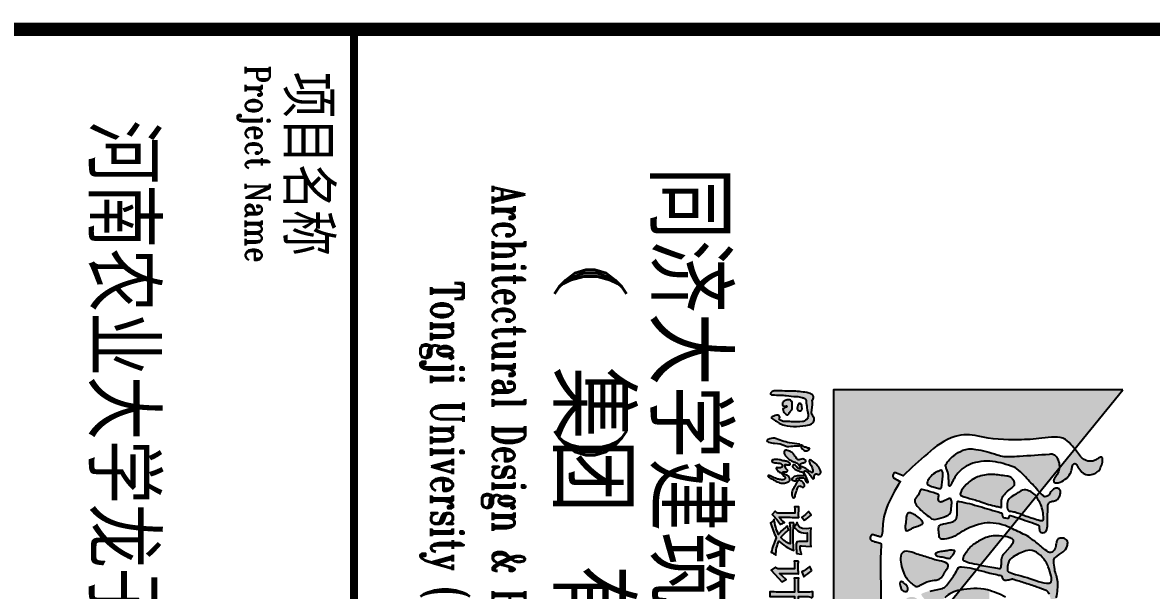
# Model space of a CAD drawing. Extents: x -345393 to -54719, y 203828 to 476815.
# Drawn here: x -120205 to -116014, y 216238 to 218347 of the extents above; entities that cross this region are included whole.
import ezdxf
from ezdxf.enums import TextEntityAlignment as Align

# ---------------------------------------------------------------- set-up
doc = ezdxf.new("R2010")
doc.units = 0
doc.header["$LTSCALE"] = 1000
doc.header["$MEASUREMENT"] = 0
doc.layers.get('0').update_dxf_attribs({"color": 252, "linetype": 'CONTINUOUS'})
doc.layers.add('图框', color=252, linetype='CONTINUOUS')
doc.styles.add('TKZ1_tjhts.shx', font='tjromant.shx', dxfattribs={"bigfont": 'tjhts.shx'})
doc.styles.add('TKZ2_tjkts.shx', font='tjromant.shx', dxfattribs={"bigfont": 'tjkts.shx'})

# ---------------------------------------------------------------- blocks, each defined once
blk = doc.blocks.new('TJAD_TK_LOGO')
at = {"layer": '图框'}
for points in [[(0.3088, 0.2387, -0.055111), (0.2978, 0.218, -0.399817), (0.2889, 0.2131, -0.15154), (0.2813, 0.2164, -0.301448), (0.2805, 0.2256, 0.010306), (0.2893, 0.248, -0.01851), (0.2158, 0.3296, -0.103184), (0.1567, 0.4231, -0.120959), (0.1559, 0.5005, 0.063512), (0.1683, 0.6375, 0.024265), (0.1633, 0.7157, -0.039016), (0.1589, 0.7586, -0.148803), (0.1672, 0.7952, -0.063522), (0.1899, 0.8185, -0.021561), (0.1991, 0.8269), (0, 0.9887), (0, 0.0136), (1.2, 0.0136), (0.9015, 0.2562, -0.02734), (0.8698, 0.2318, -0.056811), (0.8015, 0.1955, -0.043653), (0.7428, 0.1781, 0.070224), (0.7398, 0.1676, -0.155586), (0.7336, 0.1464, -0.268078), (0.7145, 0.1445, 0.046034), (0.7138, 0.1514, -0.10837), (0.7157, 0.158, 0.067272), (0.7193, 0.1723, 0.007869), (0.606, 0.1714, -0.018474), (0.519, 0.1742, 0.089356), (0.5135, 0.1595, -0.084297), (0.509, 0.1441, -0.378712), (0.4979, 0.1366, -0.129516), (0.4872, 0.1418, 0.010082), (0.4893, 0.1483, -0.06366), (0.4927, 0.1585, -0.047427), (0.496, 0.17, 0.412458), (0.4928, 0.175, 0.04646), (0.4591, 0.1791, -0.083304), (0.3984, 0.1918, -0.056916)], [(0.2775, 0.8514, 0.150805), (0.2864, 0.8696, 0.118181), (0.2844, 0.888, 0.061251), (0.2779, 0.9015, 0.110829), (0.2658, 0.9118, 0.065976), (0.2483, 0.9188, 0.129921), (0.2287, 0.9197, 0.40681), (0.2264, 0.9157, 0.07663), (0.2303, 0.907, -0.019502), (0.2369, 0.8958, -0.085799), (0.2406, 0.8843, -0.150999), (0.2351, 0.8585, -0.086307), (0.2248, 0.8465, -0.019332), (0.2062, 0.8326, 0.015742), (0.1991, 0.8269), (0.2636, 0.7745, -0.014783), (0.2672, 0.7742, -0.092021), (0.2852, 0.7675, -0.021612), (0.2992, 0.7583, 0.020501), (0.3016, 0.7569, -0.138406), (0.302, 0.7565, -0.004327), (0.3042, 0.7558, 0.041521), (0.3068, 0.7553, 0.017006), (0.3094, 0.7562, 0.175362), (0.3127, 0.7602, 0.115175), (0.3133, 0.7703, 0.133458), (0.3016, 0.7947, 0.090138), (0.282, 0.8113, 0.068529), (0.2674, 0.8165, -0.013934), (0.2566, 0.8189, -0.201719), (0.2496, 0.8239, -0.378426), (0.2504, 0.8307, -0.084166), (0.2598, 0.8373, 0.070184)], [(0.2636, 0.7745, 0.064867), (0.2476, 0.7736, 0.116531), (0.2256, 0.7646, 0.208218), (0.2161, 0.7503, 0.02194), (0.2164, 0.7413, -0.003556), (0.2234, 0.6402, -0.008585), (0.2249, 0.6059, -0.036626), (0.2244, 0.5869, -0.030322), (0.2188, 0.5654, 0.008639), (0.2079, 0.5277, 0.029199), (0.2005, 0.4927, 0.047639), (0.1991, 0.4689, 0.083135), (0.2032, 0.4501, 0.077424), (0.2218, 0.4185, 0.095524), (0.2514, 0.392, 0.133345), (0.2555, 0.391, 0.037671), (0.266, 0.3945, -0.074764), (0.2892, 0.4005, -0.017227), (0.3115, 0.4018, 0.103318), (0.3238, 0.4034, 0.529251), (0.3243, 0.406, 0.058891), (0.3103, 0.4144, -0.106556), (0.2722, 0.4408, -0.157893), (0.2439, 0.4997, -0.090292), (0.2406, 0.5406, -0.061166), (0.2567, 0.6121, -0.11155), (0.2702, 0.6374, -0.016825), (0.2934, 0.6606, -0.002917), (0.3335, 0.6973, 0.013927), (0.3452, 0.7082)], [(0.4736, 0.7314, 0.018572), (0.4732, 0.7314), (0.4732, 0.7318, 0.06936), (0.4703, 0.733, 0.047212), (0.46, 0.7347, 0.024282), (0.4431, 0.7352, -0.000753), (0.4115, 0.7353, -0.013374), (0.3921, 0.7358, -0.164458), (0.3817, 0.7396, -0.15617), (0.3755, 0.7508, 0.064833), (0.3714, 0.765, 0.17195), (0.3603, 0.7744, 0.077232), (0.3482, 0.7786, 0.099365), (0.3407, 0.7784, 0.128164), (0.3354, 0.7756, 0.199677), (0.3314, 0.766, 0.156287), (0.3348, 0.7545, 0.086381), (0.3434, 0.7463, 0.029794), (0.3514, 0.742, -0.218512), (0.3587, 0.7337, -0.050196), (0.3602, 0.726, -0.223734), (0.3564, 0.7197, -0.013892), (0.3452, 0.7082), (0.3589, 0.6971, -0.00619), (0.3868, 0.7123, -0.093205), (0.4339, 0.7212, -0.103421), (0.4394, 0.72, -0.384925), (0.4409, 0.717, -0.045853), (0.4384, 0.7029, -0.014561), (0.4233, 0.6576, 0.006316), (0.4195, 0.6478), (0.4323, 0.6374, -0.003465), (0.4348, 0.6445, -0.002724), (0.4557, 0.7043, -0.338072), (0.4611, 0.707, 0.005218), (0.4734, 0.7074, 0.309415), (0.4756, 0.7082, 0.132077), (0.4786, 0.7099, 0.147744), (0.4814, 0.7154, 0.135646), (0.4808, 0.7231, 0.18433)]]:
    blk.add_hatch(color=256, dxfattribs=at).paths.add_polyline_path(points)
h = blk.add_hatch(color=256, dxfattribs=at)
h.paths.add_polyline_path([(0.7123, 0.7547, 0.083086), (0.7078, 0.7611, 0.127732), (0.7011, 0.7644, 0.060999), (0.6727, 0.7685, 0.050289), (0.6488, 0.769, 0.061315), (0.6263, 0.7647, -0.058239), (0.6053, 0.759, -0.023274), (0.5769, 0.7559, -0.318074), (0.5654, 0.7615, -0.012807), (0.5459, 0.787, 0.176594), (0.5273, 0.8007, 0.141446), (0.5118, 0.8023, 0.254042), (0.5015, 0.7926, 0.094349), (0.5002, 0.7774, 0.272202), (0.5073, 0.7669, 0.06938), (0.523, 0.7632, -0.099001), (0.5405, 0.7575, -0.173209), (0.5486, 0.7467, -0.244282), (0.547, 0.7377, -0.042049), (0.5309, 0.7159, 0.019533), (0.5043, 0.6835, 0.074328), (0.4889, 0.6592, -0.003717), (0.4656, 0.6104), (0.4938, 0.5874, -0.03259), (0.4985, 0.6073, -0.114709), (0.5043, 0.6174), (0.5072, 0.6195), (0.5091, 0.6202), (0.5118, 0.6201), (0.5142, 0.6193), (0.5231, 0.6138), (0.5294, 0.6085), (0.5482, 0.5915), (0.5545, 0.5865), (0.5549, 0.5865, 0.137325), (0.5628, 0.5817, 0.052206), (0.5812, 0.5795, -0.039081), (0.5963, 0.5784, -0.061234), (0.5998, 0.5775, -0.389955), (0.6022, 0.5741, -0.015439), (0.6014, 0.5665, -0.009793), (0.5919, 0.5135, -0.001555), (0.5909, 0.5086), (0.6061, 0.4962, -0.005675), (0.6129, 0.5218, 0.021764), (0.6244, 0.5699, -0.037231), (0.6265, 0.5785, -0.166808), (0.6296, 0.5808, 0.014415), (0.6366, 0.5837, 0.232872), (0.6415, 0.5909, 0.087887), (0.641, 0.6009, 0.002273), (0.6378, 0.6149, -0.178357), (0.6381, 0.6188, -0.001216), (0.6509, 0.6596, -0.011476), (0.6643, 0.6991, -0.017032), (0.6756, 0.7288, -0.192629), (0.6888, 0.7399, -0.05264), (0.7021, 0.7447, 0.121865), (0.7115, 0.7475, 0.384919)])
h.paths.add_polyline_path([(0.5967, 0.7372, -0.021509), (0.6281, 0.7468, -0.053885), (0.6378, 0.7487, -0.363115), (0.652, 0.7407, -0.093078), (0.646, 0.7046, 0.023125), (0.6222, 0.6265, -0.067346), (0.6135, 0.6034, -0.278742), (0.6057, 0.5995, -0.067064), (0.5855, 0.6021, -0.223721), (0.5632, 0.6194, -0.070697), (0.543, 0.6609, -0.171192), (0.5437, 0.69, -0.090372), (0.5638, 0.7166, -0.097027)], flags=16)
h = blk.add_hatch(color=256, dxfattribs=at)
h.paths.add_polyline_path([(0.4195, 0.6478), (0.3589, 0.6971, 0.122439), (0.3441, 0.6794, 0.077208), (0.3376, 0.6622, 0.221374), (0.3431, 0.6401, -0.044103), (0.3534, 0.6251, 0.092474), (0.3673, 0.6059, 0.149827), (0.383, 0.5987, 0.078107), (0.4006, 0.5996, 0.300992), (0.4085, 0.6066, 0.003448), (0.4116, 0.6244, -0.014936)])
h.paths.add_polyline_path([(0.4481, 0.5312, -0.118411), (0.4656, 0.6104), (0.4323, 0.6374, 0.013731), (0.4236, 0.6091, 0.354128), (0.4255, 0.6066, 0.149403), (0.4255, 0.6062, -0.033756), (0.429, 0.6051, -0.301225), (0.4322, 0.6016, -0.067966), (0.4306, 0.5853, -0.155357), (0.4255, 0.5826, -0.0383), (0.4175, 0.5813, 0.394404), (0.4141, 0.5771, -0.002997), (0.3933, 0.5061, 0.027314), (0.3759, 0.4366, 0.262389), (0.3769, 0.4312, 0.054171), (0.4093, 0.4301, -0.120269), (0.4322, 0.4278, -0.238212), (0.445, 0.4145, -0.030328), (0.4518, 0.3843, 0.177342), (0.4589, 0.3692, 0.189169), (0.4732, 0.3674, 0.024901), (0.4941, 0.3699, 0.43233), (0.5035, 0.3812, 0.054023), (0.4992, 0.4064, 0.072563), (0.4928, 0.4227, -0.024272), (0.4732, 0.4551, -0.09052)])
h.paths.add_polyline_path([(0.5909, 0.5086), (0.4938, 0.5874, 0.02545), (0.492, 0.5716, 0.128799), (0.5009, 0.5201, 0.044216), (0.5216, 0.4843, 0.076323), (0.548, 0.4604, 0.034366), (0.5624, 0.4519, 0.076032), (0.5722, 0.4489, 0.341488), (0.575, 0.4509, 0.069217), (0.5844, 0.4795, 0.009229)])
h.paths.add_polyline_path([(0.6061, 0.4962, 0.003269), (0.6024, 0.4814, 0.051211), (0.5967, 0.4451, 0.204101), (0.5987, 0.435, -0.011598), (0.6232, 0.4203, -0.044991), (0.6598, 0.3936, -0.200983), (0.6695, 0.3801, -0.006426), (0.6785, 0.3385, 0.079721), (0.6871, 0.3112, 0.326464), (0.6907, 0.3094, 0.087838), (0.6948, 0.3111, 0.087656), (0.7146, 0.3317, 0.286319), (0.7196, 0.3603, 0.076349), (0.7011, 0.3885, -0.160397), (0.6755, 0.4398), (0.6755, 0.4398)])
h.paths.add_polyline_path([(0.8517, 0.2966), (0.7903, 0.3465, 0.007087), (0.7769, 0.3013, 0.070922), (0.7741, 0.2754, 0.248353), (0.779, 0.265, 0.199635), (0.7954, 0.2684, -0.006886), (0.8134, 0.2746, 0.05678), (0.8467, 0.293, 0.006803)])
h = blk.add_hatch(color=256, dxfattribs=at)
h.paths.add_polyline_path([(0.393, 0.5629, -0.011586), (0.3965, 0.5787, 0.253288), (0.3961, 0.5791, 0.095247), (0.3878, 0.5795, -0.0106), (0.3763, 0.5795, -0.133876), (0.3608, 0.5833, -0.082431), (0.3451, 0.5964, -0.01622), (0.3317, 0.6124, 0.042319), (0.324, 0.621, 0.140851), (0.3172, 0.6238, 0.145933), (0.3085, 0.6218, 0.038492), (0.302, 0.6178), (0.3016, 0.6178, 0.000616), (0.3, 0.6162, 0.032553), (0.2979, 0.6148, 0.095329), (0.2942, 0.6103, 0.096767), (0.2905, 0.5971, -0.001525), (0.2876, 0.5737, 0.034244), (0.285, 0.5522, 0.085899), (0.2916, 0.5041, 0.097395), (0.3137, 0.4669, 0.083463), (0.3395, 0.445, 0.098864), (0.3517, 0.4407, 0.30663), (0.3559, 0.443, 0.075685), (0.3606, 0.4535, 0.009946), (0.371, 0.4905, -0.023424), (0.3776, 0.5099, 0.034776)])
h.paths.add_polyline_path([(0.3331, 0.3723, 0.321528), (0.3303, 0.3767, 0.021484), (0.2909, 0.382, 0.022843), (0.2815, 0.3822, 0.102534), (0.2763, 0.381, 0.130045), (0.2718, 0.3783, 0.267367), (0.2712, 0.3737, -0.005872), (0.2757, 0.3643, 0.058515), (0.2798, 0.3554, 0.081344), (0.2949, 0.3383, 0.099387), (0.3095, 0.3298, 0.035917), (0.3152, 0.3284, 0.245908), (0.3185, 0.3297, 0.105203), (0.327, 0.3486, -0.034055), (0.3316, 0.3653, 0.056891)])
h.paths.add_polyline_path([(0.4315, 0.3396, 0.245812), (0.436, 0.3593, 0.065072), (0.4255, 0.3925, 0.134826), (0.4253, 0.3934, -0.114996), (0.4251, 0.3945, 0.061748), (0.4182, 0.4045, 0.16919), (0.4099, 0.4088, 0.009694), (0.3932, 0.4108, 0.017654), (0.3823, 0.4116, 0.044621), (0.3745, 0.4112, 0.15913), (0.3675, 0.4082, 0.263058), (0.3666, 0.4036, 0.037983), (0.3754, 0.3845, -0.091013), (0.3784, 0.3745, -0.183458), (0.3763, 0.3696, -0.186991), (0.3705, 0.3666, -0.076588), (0.3638, 0.3668, 0.012233), (0.357, 0.368, 0.175338), (0.3532, 0.367, 0.023216), (0.3404, 0.3302, 0.04069), (0.3358, 0.3123, 0.28537), (0.3389, 0.3059, 0.048651), (0.3472, 0.3023, -0.083296), (0.3595, 0.2951, 0.044689), (0.3674, 0.2887, 0.196761), (0.3781, 0.2876, 0.127879), (0.3954, 0.2982, 0.050671)])
h.paths.add_polyline_path([(0.4633, 0.2851, 0.013244), (0.4608, 0.2933, 0.042352), (0.4538, 0.3106, 0.086452), (0.451, 0.3142, 0.181931), (0.4475, 0.3144, 0.105167), (0.437, 0.3071, 0.063777), (0.4225, 0.2892, 0.079039), (0.415, 0.2726, 0.295118), (0.4173, 0.2626, 0.12746), (0.4262, 0.259, 0.051219), (0.4378, 0.2577, -0.006938), (0.4592, 0.2552, 0.101871), (0.4716, 0.2561, 0.282022), (0.4753, 0.2604, 0.127329), (0.4734, 0.2662), (0.4732, 0.2662, -0.004335)])
h.paths.add_polyline_path([(0.6577, 0.3076, -0.058552), (0.6453, 0.3355, -0.043685), (0.6412, 0.3591, 0.088622), (0.6365, 0.3722, 0.151789), (0.6215, 0.3846, -0.046532), (0.6062, 0.3942, 0.04555), (0.5995, 0.3981, 0.043142), (0.5967, 0.3991), (0.5966, 0.3994, 0.251715), (0.5858, 0.3963, 0.137334), (0.5764, 0.371, -0.022108), (0.5712, 0.349, 0.025269), (0.5573, 0.3052, -0.028381), (0.5499, 0.2836, 0.095667), (0.5444, 0.258, 0.266705), (0.5545, 0.2414, 0.133638), (0.5811, 0.2399, 0.117773), (0.6341, 0.259, 0.081266), (0.6603, 0.2854, 0.080524), (0.6632, 0.2917), (0.6632, 0.292), (0.6636, 0.2924), (0.6636, 0.2952), (0.6632, 0.2952, 0.059624)])
h.paths.add_polyline_path([(0.5675, 0.4064, 0.121011), (0.5636, 0.4099, 0.051248), (0.5498, 0.4198, 0.077555), (0.5447, 0.4219, 0.238499), (0.5422, 0.4212, 0.167798), (0.5412, 0.4181, 0.09655), (0.5414, 0.3999, -0.014406), (0.5433, 0.3923, -0.00033), (0.5454, 0.375, 0.1059), (0.5513, 0.3573, 0.313865), (0.5557, 0.3565, 0.231713), (0.5604, 0.3643, 0.026659), (0.5643, 0.3846, -0.007425), (0.5681, 0.3998, 0.16995)])
h.paths.add_polyline_path([(0.6788, 0.2495, 0.082015), (0.6802, 0.2581, 0.360369), (0.6746, 0.2636, 0.094324), (0.6683, 0.2635, 0.109868), (0.6658, 0.2629, -0.017853), (0.6636, 0.2619), (0.6632, 0.2619, 0.095638), (0.6515, 0.2506, 0.069381), (0.6467, 0.2423, 0.391778), (0.6489, 0.2376, 0.16265), (0.6584, 0.2374, 0.029698), (0.6632, 0.2387), (0.6636, 0.2387, 0.027865), (0.6738, 0.2427, 0.232972)])
h.paths.add_polyline_path([(0.7651, 0.3086, -0.00792), (0.7663, 0.3122, -0.04061), (0.7673, 0.3161, 0.057732), (0.7686, 0.323, 0.231089), (0.7664, 0.3309, 0.223752), (0.7548, 0.3302, 0.032861), (0.7336, 0.3152, -0.012035), (0.7156, 0.3033, 0.160241), (0.7001, 0.2874, 0.160304), (0.6998, 0.2673, 0.221951), (0.7087, 0.2557, 0.080228), (0.7255, 0.2484, 0.124433), (0.7414, 0.2473, 0.177577), (0.7482, 0.2548, 0.06059), (0.7578, 0.2826, -0.013372)])
h = blk.add_hatch(color=256, dxfattribs=at)
h.paths.add_polyline_path([(0.9516, 0.4998, -0.00262), (0.9505, 0.5265, -0.01182), (0.9501, 0.5388), (0.9049, 0.5388, 0.006126), (0.9053, 0.4493, 0.002492), (0.906, 0.4122, 0.048247), (0.8873, 0.4597, 0.065909), (0.8831, 0.4654, 0.224936), (0.8775, 0.467, 0.038284), (0.8638, 0.4659, -0.06616), (0.83, 0.4648, -0.485088), (0.8272, 0.4672, -0.101913), (0.8282, 0.4872, -0.016956), (0.8389, 0.5388), (0.8217, 0.5388, -0.017973), (0.8174, 0.5204, -0.010562), (0.8098, 0.4759, -0.208845), (0.8025, 0.4605, -0.11949), (0.791, 0.4574, -0.131776), (0.7484, 0.4648, -0.127624), (0.7317, 0.4882, -0.118385), (0.7311, 0.5388), (0.6765, 0.5388, 0.005191), (0.6747, 0.5326, 0.105733), (0.6755, 0.4398), (0.7181, 0.4052), (0.7448, 0.4052, -0.078177), (0.7468, 0.4144, -0.129583), (0.7582, 0.4264, -0.224047), (0.779, 0.4292, -0.071036), (0.7797, 0.4292, 0.101063), (0.781, 0.4285, -0.019588), (0.7826, 0.4281, -0.023828), (0.7843, 0.4274, -0.322257), (0.7901, 0.4162, -0.013384), (0.7884, 0.4052), (0.8042, 0.4052, -0.014271), (0.8075, 0.414, -0.194353), (0.8209, 0.4295, -0.094044), (0.855, 0.4388, -0.035175), (0.8707, 0.4396, -0.177154), (0.8802, 0.4322, -0.054292), (0.8934, 0.4052), (0.9481, 0.4052, 0.016129), (0.9506, 0.4167, 0.043741), (0.9529, 0.4602, 0.012835)])
h.paths.add_polyline_path([(1.0212, 0.4578), (1.011, 0.5001), (0.9987, 0.5388), (0.9625, 0.5388, -0.013434), (0.9677, 0.518, -0.01242), (0.9716, 0.4981, -0.017255), (0.9742, 0.4791, -0.024091), (0.974, 0.4334, -0.03797), (0.9709, 0.4052), (1.0122, 0.4052, 0.01383), (1.0187, 0.4273, 0.116879)])
h.paths.add_polyline_path([(0.9667, 0.319, 0.068823), (0.9925, 0.3556, 0.031999), (1.0122, 0.4052), (0.9709, 0.4052, -0.002893), (0.9705, 0.403, -0.072675), (0.9603, 0.3746, -0.038888), (0.9477, 0.3552, -0.02059), (0.9288, 0.3321, -0.114728), (0.9232, 0.3261, -0.052839), (0.9136, 0.3198), (0.911, 0.3189), (0.9088, 0.319), (0.9087, 0.322), (0.9144, 0.3343), (0.9184, 0.3407), (0.9328, 0.3631), (0.9415, 0.3829), (0.9415, 0.384, 0.030329), (0.9481, 0.4052), (0.8934, 0.4052, -0.019139), (0.8966, 0.395, -0.131139), (0.901, 0.3705, -0.068706), (0.8883, 0.3366, -0.106182), (0.8705, 0.3122, -0.027075), (0.8517, 0.2966), (0.9015, 0.2562, 0.015633), (0.9183, 0.2717, -0.009266)])
h = blk.add_hatch(color=256, dxfattribs=at)
h.paths.add_polyline_path([(0.1087, -0.0549, 0.215782), (0.0955, -0.0527, 0.067417), (0.0878, -0.0572, -0.168397), (0.0723, -0.0608, -0.018722), (0.0557, -0.0587, 0.069135), (0.0371, -0.0584, -0.211583), (0.0322, -0.0571, 0.012327), (0.0271, -0.0542, 0.18165), (0.0227, -0.0546, 0.234564), (0.0145, -0.0607, 0.06939), (0.0092, -0.0773, 0.040114), (0.004, -0.1264, 0.00862), (0.0038, -0.1509, 0.034302), (0.0033, -0.1865, 0.240525), (0.0113, -0.1992, 0.151405), (0.014, -0.1995, 0.254247), (0.0165, -0.1924, 0.038225), (0.0174, -0.1663, -0.061608), (0.0194, -0.1463, 0.026815), (0.0223, -0.1127, -0.054652), (0.0257, -0.0929, -0.028262), (0.0289, -0.0835, -0.253686), (0.0385, -0.0789, 0.007206), (0.0489, -0.0782, -0.006599), (0.0729, -0.0746, 0.009999), (0.0841, -0.0723, -0.062381), (0.0934, -0.0735, -0.15567), (0.0993, -0.0771, -0.051163), (0.1052, -0.0853, -0.102101), (0.1065, -0.0911, -0.03095), (0.1072, -0.1291, 0.010088), (0.1069, -0.1503, -0.131285), (0.1038, -0.1627, -0.019629), (0.1006, -0.1683, -0.485137), (0.0962, -0.1696, 0.001583), (0.093, -0.1677, 0.165296), (0.0875, -0.1704, 0.24859), (0.0847, -0.1785, 0.066176), (0.0882, -0.1886, 0.038595), (0.0909, -0.1945, 0.378365), (0.0951, -0.1957, 0.077759), (0.1038, -0.1826, 0.016012), (0.1121, -0.17, 0.054651), (0.1183, -0.1552, 0.087206), (0.1231, -0.1116, 0.064902), (0.1173, -0.0684, 0.144064)])
h.paths.add_polyline_path([(0.0629, -0.0931), (0.0559, -0.0934), (0.0526, -0.0942), (0.0487, -0.0957), (0.0473, -0.0971), (0.0457, -0.0999, 0.333571), (0.0462, -0.1038, 0.045952), (0.0523, -0.1067, 0.064784), (0.0622, -0.1092, 0.210865), (0.0684, -0.1072, 0.127927), (0.0706, -0.102, 0.211886), (0.0696, -0.0958, 0.12013), (0.0674, -0.0941)], flags=17)
h.paths.add_polyline_path([(0.058, -0.146, -0.039434), (0.0609, -0.152, 0.054133), (0.0642, -0.1578, 0.123184), (0.0796, -0.1504, 0.140353), (0.0842, -0.1429, 0.284617), (0.0828, -0.1391, -0.012464), (0.0763, -0.135, 0.016141), (0.0639, -0.1258, -0.029736), (0.0406, -0.1269, -0.149024), (0.0367, -0.13, 0.190304), (0.0335, -0.134, 0.089845), (0.0332, -0.143, 0.171078), (0.0413, -0.1572, 0.249801), (0.0503, -0.1586, 0.378768), (0.055, -0.1529, 0.031236), (0.054, -0.1458), (0.0561, -0.1439)], flags=17)
h.paths.add_polyline_path([(0.1936, -0.0808, -0.130766), (0.1929, -0.0832, -0.049), (0.1889, -0.0904, 0.175351), (0.1867, -0.0955, 0.389375), (0.1886, -0.0971, 0.146359), (0.1966, -0.0935, 0.079034), (0.2024, -0.0886, 0.101244), (0.205, -0.0836, 0.132531), (0.2051, -0.0769, 0.067751), (0.2031, -0.0722, 0.050259), (0.1996, -0.0676, 0.454265), (0.198, -0.0678, 0.06765), (0.196, -0.0731, 0.007561)])
h.paths.add_polyline_path([(0.189, -0.104, 0.313541), (0.1862, -0.1002, 0.335576), (0.1832, -0.1018, 0.015792), (0.1784, -0.1349, -0.057755), (0.1712, -0.1608, 0.000363), (0.1628, -0.1859, 0.094511), (0.1671, -0.2072, 0.230423), (0.1705, -0.2113, 0.369117), (0.1764, -0.2058, 0.039319), (0.18, -0.1854, -0.109188), (0.1887, -0.1489, 0.00425), (0.1908, -0.1434, 0.032369), (0.1887, -0.118, -0.025515)])
h.paths.add_polyline_path([(0.251, -0.0452, 0.093827), (0.2363, -0.0633, 0.302072), (0.2373, -0.0679, 0.296548), (0.2444, -0.0681, 0.04254), (0.259, -0.0604, -0.129019), (0.2753, -0.0571, -0.117204), (0.2785, -0.0581, -0.328405), (0.2786, -0.0608, -0.051459), (0.2703, -0.0723, 0.085646), (0.2604, -0.09, 0.031903), (0.2597, -0.0932, -0.315533), (0.2562, -0.0979, -0.134544), (0.2509, -0.099, -0.408117), (0.2479, -0.0961, 0.035639), (0.2445, -0.0851, 0.084333), (0.2416, -0.0806, 0.358627), (0.239, -0.0802, 0.227473), (0.2329, -0.092, 0.148882), (0.235, -0.0994, -0.254787), (0.2358, -0.1059, -0.110418), (0.229, -0.1131, -0.032156), (0.2173, -0.1207, 0.122106), (0.2102, -0.1279, 0.074479), (0.2035, -0.1443, 0.233421), (0.2058, -0.152, 0.316166), (0.2167, -0.1523, 0.122903), (0.2315, -0.1397, 0.056501), (0.2413, -0.1246, -0.025506), (0.2474, -0.11, -0.174643), (0.2597, -0.1006, 0.004602), (0.2657, -0.0979, -0.251477), (0.2643, -0.107, -0.130218), (0.2586, -0.1116, 0.16089), (0.2539, -0.1165, 0.172735), (0.253, -0.123, 0.448793), (0.2607, -0.1246, 0.141971), (0.272, -0.1086, 0.057248), (0.2765, -0.0945, -0.334885), (0.2836, -0.0873, -0.076773), (0.2877, -0.0871, -0.545841), (0.2894, -0.0894, -0.008092), (0.2895, -0.1045, 0.139136), (0.2949, -0.1235, 0.144746), (0.301, -0.1277, 0.355116), (0.3041, -0.1263, 0.046986), (0.3064, -0.118, 0.052614), (0.3072, -0.1148, 0.237681), (0.3057, -0.1128, 0.025436), (0.3015, -0.1114, -0.354836), (0.298, -0.1075, -0.049448), (0.2968, -0.0935, -0.035628), (0.2969, -0.0883, -0.387964), (0.3001, -0.084, -0.009611), (0.3071, -0.0814, 0.187317), (0.3113, -0.0778, 0.232403), (0.3115, -0.0721, 0.143525), (0.3105, -0.0719, 0.022411), (0.2879, -0.0821, -0.00319), (0.2795, -0.086, -0.206179), (0.276, -0.0863, -0.165764), (0.2735, -0.0838, -0.217969), (0.274, -0.0802, -0.110096), (0.2841, -0.0684, -0.031862), (0.2964, -0.0594, 0.078929), (0.2994, -0.0567, 0.264707), (0.2996, -0.0548, 0.034215), (0.298, -0.0525, 0.174735), (0.2957, -0.0516, 0.001752), (0.2917, -0.0518, -0.177458), (0.2867, -0.0505, -0.140307), (0.2831, -0.0469, -0.275752), (0.2842, -0.0412, 0.167681), (0.2852, -0.035, 0.301407), (0.2787, -0.0302, 0.08311), (0.273, -0.0304, 0.130737)])
h.paths.add_polyline_path([(0.3265, -0.1185, 0.027579), (0.3434, -0.1267, 0.154526), (0.3537, -0.1275, 0.082415), (0.3631, -0.1246, 0.312986), (0.3634, -0.1187, 0.221824), (0.3602, -0.1161, 0.031656), (0.355, -0.1158, -0.00721), (0.3422, -0.1122, -0.071904), (0.3274, -0.106, -0.267193), (0.324, -0.1005, -0.023267), (0.3278, -0.0922, 0.395574), (0.3247, -0.0851, 0.188464), (0.3166, -0.0869, 0.051998), (0.3107, -0.0902, 0.108508), (0.3062, -0.0972, 0.200123), (0.3045, -0.1041, 0.191616), (0.3078, -0.1086, -0.01282)])
h.paths.add_polyline_path([(0.3061, -0.1345, 0.188222), (0.2987, -0.1344, 0.20573), (0.2909, -0.1393, 0.018376), (0.2852, -0.1492, -0.117409), (0.2773, -0.1592, -0.060927), (0.2765, -0.1465, 0.215117), (0.2745, -0.1419, 0.470033), (0.2699, -0.1433, -0.045545), (0.2616, -0.1486, -0.074224), (0.2553, -0.1514, -0.568137), (0.252, -0.1485, -0.07678), (0.2526, -0.1441, 0.100197), (0.2529, -0.1346, 0.387299), (0.2502, -0.1327, 0.118665), (0.2478, -0.1338, 0.185429), (0.2406, -0.1469, -0.018374), (0.2387, -0.1583, 0.026924), (0.2355, -0.1694, -0.013447), (0.2349, -0.18, 0.097057), (0.2361, -0.1921, 0.277047), (0.2398, -0.1951, 0.192921), (0.2429, -0.1932, 0.125735), (0.2464, -0.1796, -0.084178), (0.2486, -0.1648, -0.292454), (0.2566, -0.1598, -0.427415), (0.2627, -0.1662, -0.039723), (0.2621, -0.1773, 0.744354), (0.2674, -0.1794, 0.173973), (0.2753, -0.1721, -0.079593), (0.2831, -0.1615, 0.037997), (0.2923, -0.1518, -0.536451), (0.3002, -0.1519, -0.220641), (0.3027, -0.1657, -0.033334), (0.3, -0.1785, -0.02197), (0.2922, -0.1962, -0.036413), (0.288, -0.2042, 0.059035), (0.2879, -0.2046, 0.221247), (0.2894, -0.2077, 0.229092), (0.2907, -0.2079, 0.104052), (0.2938, -0.2056, 0.039622), (0.3034, -0.1893, 0.031663), (0.3116, -0.1728, 0.083922), (0.3151, -0.1559, 0.095464), (0.3114, -0.1418, 0.118136)])
h.paths.add_polyline_path([(0.4291, -0.0935), (0.4405, -0.0853, 0.028783), (0.4221, -0.0627), (0.4102, -0.0715, -0.06685)])
h.paths.add_polyline_path([(0.4215, -0.1047), (0.4022, -0.1042), (0.3969, -0.1036), (0.3948, -0.1036), (0.3948, -0.1181), (0.4007, -0.1176), (0.4092, -0.1169), (0.4158, -0.1168), (0.4158, -0.1709, -0.223037), (0.4102, -0.1829, -0.003297), (0.4095, -0.1842), (0.42, -0.1936, 0.201777), (0.4221, -0.1917, -0.033526), (0.4536, -0.1659, -0.02738), (0.4473, -0.1527, -0.067274), (0.4298, -0.1697, -0.004515), (0.43, -0.112, -0.051491), (0.4312, -0.1036)])
h.paths.add_polyline_path([(0.4681, -0.0776), (0.4676, -0.0915, -0.202539), (0.4614, -0.1024, -0.066868), (0.4473, -0.1105, -0.101276), (0.4613, -0.1193, 0.145344), (0.4788, -0.1017, 0.140249), (0.4824, -0.0753, -0.003162), (0.5118, -0.0753, -0.016144), (0.5113, -0.0906, 0.052901), (0.5122, -0.1087, 0.214665), (0.5146, -0.1118, 0.093296), (0.5153, -0.1118, 0.137117), (0.5238, -0.1126, 0.000424), (0.5373, -0.1123, 0.022294), (0.5517, -0.1112), (0.5538, -0.0948), (0.5502, -0.0961), (0.5458, -0.0974), (0.5419, -0.0985), (0.5363, -0.0994), (0.5323, -0.0995), (0.5266, -0.0985), (0.5261, -0.0963), (0.5266, -0.0805), (0.5279, -0.0627), (0.5208, -0.0631), (0.5109, -0.0633), (0.4981, -0.0633), (0.4859, -0.0633), (0.4771, -0.0632), (0.4669, -0.0627)])
h.paths.add_polyline_path([(0.5056, -0.1225, -0.002263), (0.4652, -0.1224, -0.028919), (0.4487, -0.1207), (0.4487, -0.1351), (0.4568, -0.134), (0.467, -0.1332, -0.001197), (0.5012, -0.1332, 0.000411), (0.5195, -0.1332, -0.117897), (0.4977, -0.1647, -0.081518), (0.4732, -0.1382), (0.4592, -0.142, 0.067412), (0.4873, -0.1722, -0.099344), (0.4368, -0.1867, -0.117302), (0.4487, -0.1993, 0.051291), (0.4985, -0.1798, 0.052048), (0.5475, -0.1968, -0.102524), (0.5573, -0.1817, -0.086164), (0.5097, -0.1716, 0.112398), (0.5412, -0.1212, -0.018709)])
h.paths.add_polyline_path([(0.6036, -0.1181), (0.6036, -0.1747, -0.094232), (0.598, -0.1829), (0.6085, -0.1968), (0.647, -0.1609), (0.64, -0.147), (0.619, -0.1691), (0.619, -0.1241, -0.058001), (0.6207, -0.1057, 0.319569), (0.6199, -0.1049, 0.045142), (0.6064, -0.1062, 0.020451), (0.5944, -0.1061, -0.034776), (0.5777, -0.1049), (0.5777, -0.1193, -0.030546)])
h.paths.add_polyline_path([(0.6099, -0.0601), (0.5952, -0.0664, -0.049542), (0.6141, -0.0941), (0.6302, -0.0872, 0.030356)])
h.paths.add_polyline_path([(0.6595, -0.1054, -0.019379), (0.6351, -0.1042), (0.6351, -0.1193, -0.02608), (0.6603, -0.1181), (0.682, -0.1181), (0.682, -0.1729, -0.021278), (0.6806, -0.2012), (0.6974, -0.2012, -0.017067), (0.6967, -0.1716), (0.6967, -0.1181), (0.7148, -0.1181, -0.024313), (0.7409, -0.1193), (0.7409, -0.1042, -0.018656), (0.7103, -0.1055), (0.6967, -0.1055), (0.6967, -0.0765, -0.143011), (0.7016, -0.0589, 0.162811), (0.697, -0.0572, 0.035376), (0.6847, -0.0564, 0.004148), (0.6806, -0.0564, -0.046173), (0.6819, -0.0675, -0.00345), (0.682, -0.1055, -0.001359)])
h.paths.add_polyline_path([(0.7665, -0.0695), (0.7665, -0.0854), (0.8078, -0.0854), (0.8078, -0.2004), (0.8257, -0.2004), (0.8257, -0.0854), (0.867, -0.0854), (0.867, -0.0695)])
h.paths.add_polyline_path([(0.9301, -0.1569, -0.040499), (0.9291, -0.1744, -0.3078), (0.915, -0.1875, -0.189438), (0.8973, -0.1845, -0.186489), (0.89, -0.1721, -0.07743), (0.8894, -0.158), (0.8723, -0.158, 0.198241), (0.8816, -0.1938, 0.214326), (0.9098, -0.2039, 0.249549), (0.9415, -0.1907, 0.135294), (0.948, -0.1641), (0.948, -0.0695), (0.9301, -0.0695)])
h.paths.add_polyline_path([(1.0285, -0.0695), (1.0088, -0.0695), (0.9602, -0.2004), (0.9786, -0.2004), (0.9926, -0.1613), (1.0441, -0.1613), (1.0579, -0.2004), (1.0772, -0.2004)])
h.paths.add_polyline_path([(1.0186, -0.0882), (1.0389, -0.146), (0.9981, -0.146)], flags=16)
h.paths.add_polyline_path([(1.0908, -0.0695), (1.0908, -0.2004), (1.1399, -0.2004, 0.229129), (1.182, -0.1827, 0.179316), (1.1971, -0.1343, 0.181564), (1.1826, -0.0858, 0.220204), (1.1406, -0.0695)])
h.paths.add_polyline_path([(1.1086, -0.0846), (1.1391, -0.0846, -0.337188), (1.1746, -0.1078, -0.124189), (1.1773, -0.1517, -0.40123), (1.1391, -0.1844), (1.1086, -0.1844)], flags=16)
blk.add_lwpolyline([(0, 0.9887), (0, 0.0136), (1.2, 0.0136)], close=True, dxfattribs=at)
for points in [[(0.699, 0.5933, 0.052474), (0.6747, 0.5326, 0.105733), (0.6755, 0.4398, 0.160397), (0.7011, 0.3885, -0.076349)], [(0.6785, 0.3385, 0.006426), (0.6695, 0.3801, 0.200983), (0.6598, 0.3936, 0.044991), (0.6232, 0.4203, 0.011598), (0.5987, 0.435, -0.204101), (0.5967, 0.4451, -0.051211), (0.6024, 0.4814, -0.008944), (0.6129, 0.5218, 0.021764), (0.6244, 0.5699, -0.037231), (0.6265, 0.5785, -0.166808), (0.6296, 0.5808, 0.014415), (0.6366, 0.5837, 0.232872), (0.6415, 0.5909, 0.087887), (0.641, 0.6009, 0.002324), (0.6377, 0.6152, -0.163549), (0.6381, 0.6188, -0.001216), (0.6509, 0.6596, -0.011476), (0.6643, 0.6991, -0.017032), (0.6756, 0.7288, -0.192629), (0.6888, 0.7399, -0.05264)], [(0.7011, 0.7644, 0.060999), (0.6727, 0.7685, 0.050289), (0.6488, 0.769, 0.061315), (0.6263, 0.7647, -0.058239), (0.6053, 0.759, -0.023274), (0.5769, 0.7559, -0.318074), (0.5654, 0.7615, -0.012807), (0.5459, 0.787, 0.176594), (0.5273, 0.8007, 0.141446), (0.5118, 0.8023, 0.254042), (0.5015, 0.7926, 0.094349), (0.5002, 0.7774, 0.272202), (0.5073, 0.7669, 0.06938), (0.523, 0.7632, -0.099001), (0.5405, 0.7575, -0.176084), (0.5487, 0.7465, -0.238335), (0.547, 0.7377, -0.042049), (0.5309, 0.7159, 0.019533), (0.5043, 0.6835, 0.074328), (0.4889, 0.6592, -0.003717), (0.4656, 0.6104, 0.118412), (0.4481, 0.5312, 0.09052), (0.4732, 0.4551, 0.024272), (0.4928, 0.4227, -0.072563), (0.4992, 0.4064, -0.054023), (0.5035, 0.3812, -0.43233), (0.4941, 0.3699, -0.024901), (0.4732, 0.3674, -0.189169), (0.4589, 0.3692, -0.177342), (0.4518, 0.3843, 0.030328), (0.445, 0.4145, 0.238212), (0.4322, 0.4278, 0.120269), (0.4093, 0.4301, -0.054171), (0.3769, 0.4312, -0.262389), (0.3759, 0.4366, -0.027314), (0.3933, 0.5061, 0.002997), (0.4141, 0.5771, -0.42145), (0.4179, 0.5814, 0.036527), (0.4255, 0.5826, 0.155357), (0.4306, 0.5853, 0.067966), (0.4322, 0.6016, 0.301225), (0.429, 0.6051, 0.033756), (0.4255, 0.6062, -0.149403), (0.4255, 0.6066, -0.354128), (0.4236, 0.6091, -0.017197), (0.4348, 0.6445, -0.010154), (0.4348, 0.6445, -0.002724), (0.4557, 0.7043, -0.338072), (0.4611, 0.707, 0.005218), (0.4734, 0.7074, 0.309415), (0.4756, 0.7082, 0.132077), (0.4786, 0.7099, 0.147744), (0.4814, 0.7154, 0.135646), (0.4808, 0.7231, 0.18433), (0.4736, 0.7314, 0.018572), (0.4732, 0.7314), (0.4732, 0.7318, 0.071117), (0.4702, 0.733, 0.046841), (0.46, 0.7347, 0.024282), (0.4431, 0.7352, -0.000753), (0.4115, 0.7353, -0.013374), (0.3921, 0.7358, -0.164458), (0.3817, 0.7396, -0.15617), (0.3755, 0.7508, 0.064833), (0.3714, 0.765, 0.17195), (0.3603, 0.7744, 0.077232), (0.3482, 0.7786, 0.099365), (0.3407, 0.7784, 0.128164), (0.3354, 0.7756, 0.199677), (0.3314, 0.766, 0.156287), (0.3348, 0.7545, 0.086381), (0.3434, 0.7463, 0.029794), (0.3514, 0.742, -0.218512), (0.3587, 0.7337, -0.050196), (0.3602, 0.726, -0.223734), (0.3564, 0.7197, -0.027824), (0.3335, 0.6973, 0.002917), (0.2934, 0.6606, 0.016825), (0.2702, 0.6374, 0.11155), (0.2567, 0.6121, 0.061166), (0.2406, 0.5406, 0.090292), (0.2439, 0.4997, 0.157893), (0.2722, 0.4408, 0.106556), (0.3103, 0.4144, -0.057352), (0.324, 0.4062, -0.620281), (0.3238, 0.4034, -0.103318), (0.3115, 0.4018, 0.017227), (0.2892, 0.4005, 0.074764), (0.266, 0.3945, -0.037671), (0.2555, 0.391, -0.146442), (0.2511, 0.3922, -0.094541), (0.2218, 0.4185, -0.075684), (0.2035, 0.4493, -0.086697), (0.1991, 0.4689, -0.047639), (0.2005, 0.4927, -0.029199), (0.2079, 0.5277, -0.008639), (0.2188, 0.5654, 0.030322), (0.2244, 0.5869, 0.036626), (0.2249, 0.6059, 0.008585), (0.2234, 0.6402, 0.003541), (0.2164, 0.7409, -0.022961), (0.2161, 0.7503, -0.208218), (0.2256, 0.7646, -0.116531), (0.2476, 0.7736, -0.079727), (0.2672, 0.7742, -0.092021), (0.2852, 0.7675, -0.021612), (0.2992, 0.7583, 0.020501), (0.3016, 0.7569, -0.138406), (0.302, 0.7565, -0.004327), (0.3042, 0.7558, 0.041521), (0.3068, 0.7553, 0.017006), (0.3094, 0.7562, 0.218913), (0.313, 0.7614, 0.100805), (0.3133, 0.7703, 0.133458), (0.3016, 0.7947, 0.090138), (0.282, 0.8113, 0.068529), (0.2674, 0.8165, -0.013934), (0.2566, 0.8189, -0.201719), (0.2496, 0.8239, -0.33618), (0.2499, 0.8301, -0.089843), (0.2598, 0.8373, 0.067656), (0.2769, 0.8508, 0.15691), (0.2864, 0.8696, 0.118181), (0.2844, 0.888, 0.061251), (0.2779, 0.9015, 0.110829), (0.2658, 0.9118, 0.065976), (0.2483, 0.9188, 0.126476), (0.2292, 0.9198, 0.453262), (0.2264, 0.9157, 0.07663), (0.2303, 0.907, -0.019502), (0.2369, 0.8958, -0.085799), (0.2406, 0.8843, -0.150999), (0.2351, 0.8585, -0.086307), (0.2248, 0.8465, -0.019332), (0.2062, 0.8326, 0.037315), (0.1899, 0.8185, 0.063522), (0.1672, 0.7952, 0.148803), (0.1589, 0.7586, 0.039016), (0.1633, 0.7157, -0.024265), (0.1683, 0.6375, -0.063512), (0.1559, 0.5005, 0.120959), (0.1567, 0.4231, 0.103184), (0.2158, 0.3296, 0.01851), (0.2893, 0.248, -0.010306), (0.2805, 0.2256, 0.301448), (0.2813, 0.2164, 0.15154), (0.2889, 0.2131, 0.399817), (0.2978, 0.218, 0.055111), (0.3088, 0.2387, 0.056916), (0.3984, 0.1918, 0.083304), (0.4591, 0.1791, -0.046418), (0.4928, 0.175, -0.509372), (0.4955, 0.1688, 0.042269), (0.4927, 0.1585, 0.06366), (0.4893, 0.1483, -0.010082), (0.4872, 0.1418, 0.129516), (0.4979, 0.1366, 0.378712), (0.509, 0.1441, 0.084297), (0.5135, 0.1595, -0.089356), (0.519, 0.1742, 0.018474), (0.606, 0.1714, -0.007869), (0.7193, 0.1723, -0.067272)], [(0.6281, 0.7468, 0.021509), (0.5967, 0.7372, 0.097027), (0.5638, 0.7166, 0.090372), (0.5437, 0.69, 0.169889), (0.5429, 0.6611, 0.071038), (0.5632, 0.6194, 0.223721), (0.5855, 0.6021, 0.067064), (0.6057, 0.5995, 0.278742), (0.6135, 0.6034, 0.067346), (0.6222, 0.6265, -0.023125), (0.646, 0.7046, 0.093078), (0.652, 0.7407, 0.363115), (0.6378, 0.7487, 0.053885), (0.6281, 0.7468, 6.810958)], [(0.4339, 0.7212, 0.093231), (0.3868, 0.7123, 0.00619), (0.3589, 0.6971, 0.122439), (0.3441, 0.6794, 0.077208), (0.3376, 0.6622, 0.223971), (0.3433, 0.6399, -0.043458), (0.3534, 0.6251, 0.092474), (0.3673, 0.6059, 0.149827), (0.383, 0.5987, 0.078107), (0.4006, 0.5996, 0.300992), (0.4085, 0.6066, 0.003448), (0.4116, 0.6244, -0.021253), (0.4233, 0.6576, 0.014561), (0.4384, 0.7029, 0.045853), (0.4409, 0.717, 0.360509), (0.4396, 0.7199, 0.107188), (0.4339, 0.7212, -16745.559379)], [(0.3961, 0.5791, 0.094892), (0.3878, 0.5795, -0.0106), (0.3763, 0.5795, -0.133876), (0.3608, 0.5833, -0.082431), (0.3451, 0.5964, -0.01622), (0.3317, 0.6124, 0.042319), (0.324, 0.621, 0.140851), (0.3172, 0.6238, 0.145933), (0.3085, 0.6218, 0.038492), (0.302, 0.6178), (0.3016, 0.6178, 0.000616), (0.3, 0.6162, 0.031804), (0.298, 0.6148, 0.096292), (0.2942, 0.6103, 0.096767), (0.2905, 0.5971, -0.001525), (0.2876, 0.5737, 0.034244), (0.285, 0.5522, 0.085899), (0.2916, 0.5041, 0.097395), (0.3137, 0.4669, 0.083463), (0.3395, 0.445, 0.098864), (0.3517, 0.4407, 0.30663), (0.3559, 0.443, 0.075685), (0.3606, 0.4535, 0.009946), (0.371, 0.4905, -0.023424), (0.3776, 0.5099, 0.034776), (0.393, 0.5629, -0.011586), (0.3965, 0.5787, 0.266953), (0.3961, 0.5791, -9.367818)], [(0.5963, 0.5784, 0.039081), (0.5812, 0.5795, -0.052206), (0.5628, 0.5817, -0.137325), (0.5549, 0.5865), (0.5545, 0.5865), (0.5482, 0.5915), (0.5294, 0.6085), (0.5231, 0.6138), (0.5142, 0.6193), (0.5118, 0.6201), (0.5091, 0.6202), (0.5072, 0.6195), (0.5043, 0.6174, 0.11368), (0.4985, 0.6074, 0.058255), (0.492, 0.5716, 0.128799), (0.5009, 0.5201, 0.044216), (0.5216, 0.4843, 0.076323), (0.548, 0.4604, 0.034366), (0.5624, 0.4519, 0.072238), (0.5717, 0.449, 0.392565), (0.575, 0.4509, 0.069217), (0.5844, 0.4795, 0.010784), (0.5919, 0.5135, 0.009793), (0.6014, 0.5665, 0.015439), (0.6022, 0.5741, 0.389955), (0.5998, 0.5775, 0.061234), (0.5963, 0.5784, -16.613237)], [(0.5636, 0.4099, 0.051248), (0.5498, 0.4198, 0.074352), (0.545, 0.4219, 0.258738), (0.5422, 0.4212, 0.167798), (0.5412, 0.4181, 0.09655), (0.5414, 0.3999, -0.014406), (0.5433, 0.3923, -0.00033), (0.5454, 0.375, 0.1059), (0.5513, 0.3573, 0.313865), (0.5557, 0.3565, 0.231713), (0.5604, 0.3643, 0.026659), (0.5643, 0.3846, -0.007268), (0.568, 0.3995, 0.17843), (0.5675, 0.4064, 0.121011), (0.5636, 0.4099, -4.005973)], [(0.3303, 0.3767, 0.021484), (0.2909, 0.382, 0.022843), (0.2815, 0.3822, 0.102534), (0.2763, 0.381, 0.130045), (0.2718, 0.3783, 0.297474), (0.2714, 0.3732, -0.00558), (0.2757, 0.3643, 0.058515), (0.2798, 0.3554, 0.081344), (0.2949, 0.3383, 0.099387), (0.3095, 0.3298, 0.035917), (0.3152, 0.3284, 0.291616), (0.3189, 0.3302, 0.101893), (0.327, 0.3486, -0.0334), (0.3315, 0.3649, 0.055709), (0.333, 0.3718, 0.351699), (0.3303, 0.3767, 0.192035)], [(0.3745, 0.4112, 0.15913), (0.3675, 0.4082, 0.288408), (0.3667, 0.4032, 0.037176), (0.3754, 0.3845, -0.091013), (0.3784, 0.3745, -0.183458), (0.3763, 0.3696, -0.186991), (0.3705, 0.3666, -0.073503), (0.3641, 0.3668, 0.012051), (0.3574, 0.3679, 0.191959), (0.3532, 0.367, 0.023216), (0.3404, 0.3302, 0.04069), (0.3358, 0.3123, 0.28537), (0.3389, 0.3059, 0.048651), (0.3472, 0.3023, -0.083296), (0.3595, 0.2951, 0.044689), (0.3674, 0.2887, 0.196761), (0.3781, 0.2876, 0.127879), (0.3954, 0.2982, 0.050671), (0.4315, 0.3396, 0.245812), (0.436, 0.3593, 0.065072), (0.4255, 0.3925, 0.14855), (0.4253, 0.3935, -0.105311), (0.4251, 0.3945, 0.061748), (0.4182, 0.4045, 0.172152), (0.4097, 0.4088, 0.009599), (0.3932, 0.4108, 0.017654), (0.3823, 0.4116, 0.044621), (0.3745, 0.4112, 14.039162)], [(0.5995, 0.3981, 0.043142), (0.5967, 0.3991), (0.5966, 0.3994, 0.251715), (0.5858, 0.3963, 0.137334), (0.5764, 0.371, -0.022108), (0.5712, 0.349, 0.025269), (0.5573, 0.3052, -0.028381), (0.5499, 0.2836, 0.095667), (0.5444, 0.258, 0.266705), (0.5545, 0.2414, 0.133638), (0.5811, 0.2399, 0.117773), (0.6341, 0.259, 0.081266), (0.6603, 0.2854, 0.080524), (0.6632, 0.2917), (0.6632, 0.292), (0.6636, 0.2924), (0.6636, 0.2952), (0.6632, 0.2952, 0.059624), (0.6577, 0.3076, -0.058552), (0.6453, 0.3355, -0.043685), (0.6412, 0.3591, 0.088622), (0.6365, 0.3722, 0.151789), (0.6215, 0.3846, -0.046532), (0.6062, 0.3942, 0.04555), (0.5995, 0.3981, -0.637022)], [(0.4475, 0.3144, 0.105167), (0.437, 0.3071, 0.063777), (0.4225, 0.2892, 0.079039), (0.415, 0.2726, 0.295118), (0.4173, 0.2626, 0.12746), (0.4262, 0.259, 0.051219), (0.4378, 0.2577, -0.006938), (0.4592, 0.2552, 0.096731), (0.471, 0.2559, 0.313514), (0.4753, 0.2604, 0.118262), (0.4736, 0.2658), (0.4736, 0.2661), (0.4732, 0.2662, -0.004335), (0.4633, 0.2851, 0.013244), (0.4608, 0.2933, 0.040921), (0.4541, 0.31, 0.09847), (0.451, 0.3142, 0.181931), (0.4475, 0.3144, 6.785247)], [(0.6632, 0.2619, 0.095638), (0.6515, 0.2506, 0.069381), (0.6467, 0.2423, 0.391778), (0.6489, 0.2376, 0.16265), (0.6584, 0.2374, 0.029698), (0.6632, 0.2387), (0.6636, 0.2387, 0.027865), (0.6738, 0.2427, 0.232972), (0.6788, 0.2495, 0.082015), (0.6802, 0.2581, 0.360369), (0.6746, 0.2636, 0.094324), (0.6683, 0.2635, 0.122116), (0.6655, 0.2628, -0.015671), (0.6636, 0.2619), (0.6632, 0.2619)], [(0.1979, -0.068, 0.064778), (0.196, -0.0731, 0.007561), (0.1936, -0.0808, -0.130766), (0.1929, -0.0832, -0.049), (0.1889, -0.0904, 0.145283), (0.1868, -0.0946, 0.551757), (0.1886, -0.0971, 0.146359), (0.1966, -0.0935, 0.079034), (0.2024, -0.0886, 0.101244), (0.205, -0.0836, 0.132531), (0.2051, -0.0769, 0.09128), (0.2022, -0.0707, 0.033188), (0.1998, -0.0677, 0.58845), (0.1979, -0.068, 1.283189)], [(0.4405, -0.0853, 0.028783), (0.4221, -0.0627), (0.4102, -0.0715, -0.06685), (0.4291, -0.0935), (0.4405, -0.0853)], [(0.6099, -0.0601), (0.5952, -0.0664, -0.049542), (0.6141, -0.0941), (0.6302, -0.0872, 0.030356), (0.6099, -0.0601, -0.367543)], [(0.7016, -0.0589, 0.162811), (0.697, -0.0572, 0.035376), (0.6847, -0.0564, 0.004148), (0.6806, -0.0564, -0.046173), (0.6819, -0.0675, -0.00345), (0.682, -0.1055, -0.001359), (0.6595, -0.1054, -0.019379), (0.6351, -0.1042), (0.6351, -0.1193, -0.02608), (0.6603, -0.1181), (0.682, -0.1181), (0.682, -0.1729, -0.021278), (0.6806, -0.2012), (0.6974, -0.2012, -0.017067), (0.6967, -0.1716), (0.6967, -0.1181), (0.7151, -0.1181, -0.024106), (0.7409, -0.1193), (0.7409, -0.1042, -0.018656), (0.7103, -0.1055), (0.6967, -0.1055), (0.6967, -0.0765, -0.143011), (0.7016, -0.0589, -0.556347)], [(0.0674, -0.0941), (0.0629, -0.0931), (0.0559, -0.0934), (0.0526, -0.0942), (0.0487, -0.0957), (0.0473, -0.0971), (0.0457, -0.0999), (0.0457, -0.0999, 0.333571), (0.0462, -0.1038, 0.045952), (0.0523, -0.1067, 0.064784), (0.0622, -0.1092, 0.210865), (0.0684, -0.1072, 0.127927), (0.0706, -0.102, 0.211886), (0.0696, -0.0958, 0.12013), (0.0674, -0.0941, 0.205248)], [(0.1832, -0.1018, 0.015792), (0.1784, -0.1349, -0.057755), (0.1712, -0.1608, 0.000363), (0.1628, -0.1859, 0.094511), (0.1671, -0.2072, 0.230423), (0.1705, -0.2113, 0.369117), (0.1764, -0.2058, 0.039319), (0.18, -0.1854, -0.109188), (0.1887, -0.1489, 0.00425), (0.1908, -0.1434, 0.032369), (0.1887, -0.118, -0.024093), (0.189, -0.1048, 0.365167), (0.1862, -0.1002, 0.335576), (0.1832, -0.1018, -4.82272)], [(0.324, -0.1005, -0.023267), (0.3278, -0.0922, 0.395574), (0.3247, -0.0851, 0.188464), (0.3166, -0.0869, 0.051998), (0.3107, -0.0902, 0.108508), (0.3062, -0.0972, 0.200123), (0.3045, -0.1041, 0.239968), (0.3091, -0.1093, -0.011966), (0.3265, -0.1185, 0.026796), (0.3429, -0.1265, 0.16248), (0.3537, -0.1275, 0.082415), (0.3631, -0.1246, 0.312986), (0.3634, -0.1187, 0.221824), (0.3602, -0.1161, 0.031656), (0.355, -0.1158, -0.00721), (0.3422, -0.1122, -0.071904), (0.3274, -0.106, -0.267193), (0.324, -0.1005, -1.034673)], [(0.4312, -0.1036), (0.4215, -0.1047), (0.4022, -0.1042), (0.3969, -0.1036), (0.3948, -0.1036), (0.3948, -0.1036), (0.3948, -0.1181), (0.4007, -0.1176), (0.4092, -0.1169), (0.4158, -0.1168), (0.4158, -0.171, -0.221898), (0.4102, -0.1829, -0.003297), (0.4095, -0.1842), (0.42, -0.1936, 0.201777), (0.4221, -0.1917, -0.033526), (0.4536, -0.1659, -0.02738), (0.4473, -0.1527, -0.067274), (0.4298, -0.1697, -0.004515), (0.43, -0.112, -0.051491), (0.4312, -0.1036, 1.276431)], [(0.0406, -0.1269), (0.0406, -0.1269, -0.149024), (0.0367, -0.13, 0.190304), (0.0335, -0.134, 0.089845), (0.0332, -0.143, 0.171078), (0.0413, -0.1572, 0.249801), (0.0503, -0.1586, 0.403637), (0.0549, -0.1524, 0.029133), (0.054, -0.1458), (0.0561, -0.1439), (0.058, -0.146, -0.039434), (0.0609, -0.152, 0.054133), (0.0642, -0.1578, 0.123184), (0.0796, -0.1504, 0.129726), (0.084, -0.1436, 0.403849), (0.0819, -0.1386, -0.010847), (0.0763, -0.135, 0.016141), (0.0639, -0.1258, -0.029736), (0.0406, -0.1269, 49.864195)], [(0.2478, -0.1338, 0.185682), (0.2406, -0.1469, -0.018341), (0.2387, -0.1583, 0.026924), (0.2355, -0.1694, -0.013447), (0.2349, -0.18, 0.093363), (0.236, -0.1917, 0.304335), (0.2398, -0.1951, 0.291554), (0.2438, -0.1916, 0.117574), (0.2464, -0.1787, -0.079063), (0.2486, -0.1648, -0.300592), (0.2569, -0.1598, -0.368552), (0.2626, -0.1652, -0.043209), (0.2621, -0.1773, 0.744354), (0.2674, -0.1794, 0.177438), (0.2754, -0.1719, -0.078291), (0.2831, -0.1615, 0.039946), (0.2927, -0.1512, -0.451499), (0.2998, -0.1514, -0.230308), (0.3027, -0.1657, -0.033334), (0.3, -0.1785, -0.02197), (0.2922, -0.1962, -0.034481), (0.2883, -0.2038, 0.327695), (0.2882, -0.2061, 0.128468), (0.2894, -0.2077, 0.229092), (0.2907, -0.2079, 0.151567), (0.2948, -0.2041, 0.035943), (0.3034, -0.1893, 0.031663), (0.3116, -0.1728, 0.083922), (0.3151, -0.1559, 0.095464), (0.3114, -0.1418, 0.118136), (0.3061, -0.1345, 0.188222), (0.2987, -0.1344, 0.20573), (0.2909, -0.1393, 0.021251), (0.2844, -0.1508, -0.101043), (0.2773, -0.1592, -0.060927), (0.2765, -0.1465, 0.215117), (0.2745, -0.1419, 0.470033), (0.2699, -0.1433, -0.045545), (0.2616, -0.1486, -0.074224), (0.2553, -0.1514, -0.417651), (0.2521, -0.1497, -0.097649), (0.2526, -0.1441, 0.097114), (0.253, -0.1349, 0.421439), (0.2502, -0.1327, 0.118665), (0.2478, -0.1338, 0.480434)], [(0.4487, -0.1206), (0.4487, -0.1351), (0.4568, -0.134), (0.467, -0.1332, -0.001197), (0.5012, -0.1332, 0.000411), (0.5195, -0.1332, -0.117897), (0.4977, -0.1647, -0.081518), (0.4732, -0.1382), (0.4592, -0.142, 0.067412), (0.4873, -0.1722, -0.099344), (0.4368, -0.1867, -0.117302), (0.4487, -0.1993, 0.051291), (0.4985, -0.1798, 0.052048), (0.5475, -0.1968, -0.102524), (0.5573, -0.1817, -0.086164), (0.5097, -0.1716, 0.112398), (0.5412, -0.1212, -0.018709), (0.5056, -0.1225, -0.002263), (0.4652, -0.1224, -0.029288), (0.4485, -0.1206, -12.247816)]]:
    blk.add_lwpolyline(points, format="xyb", dxfattribs=at)
for points in [[(0.273, -0.0304, 0.130737), (0.251, -0.0452, 0.088699), (0.2369, -0.0622, 0.387064), (0.2373, -0.0679, 0.296548), (0.2444, -0.0681, 0.04254), (0.259, -0.0604, -0.129019), (0.2753, -0.0571, -0.117204), (0.2785, -0.0581, -0.328405), (0.2786, -0.0608, -0.051459), (0.2703, -0.0723, 0.085646), (0.2604, -0.09, 0.042347), (0.2595, -0.0943, -0.257362), (0.2562, -0.0979, -0.134544), (0.2509, -0.099, -0.408117), (0.2479, -0.0961, 0.033303), (0.2447, -0.0858, 0.096312), (0.2416, -0.0806, 0.428215), (0.2386, -0.0805, 0.197066), (0.233, -0.0907, 0.173607), (0.235, -0.0994, -0.254787), (0.2358, -0.1059, -0.110418), (0.229, -0.1131, -0.032156), (0.2173, -0.1207, 0.123756), (0.2101, -0.1281, 0.067355), (0.2039, -0.1428, 0.278531), (0.2058, -0.152, 0.316166), (0.2167, -0.1523, 0.122903), (0.2315, -0.1397, 0.056501), (0.2413, -0.1246, -0.025506), (0.2474, -0.11, -0.174643), (0.2597, -0.1006, 0.004602), (0.2657, -0.0979, -0.251477), (0.2643, -0.107, -0.130218), (0.2586, -0.1116, 0.16089), (0.2539, -0.1165, 0.172735), (0.253, -0.123, 0.448793), (0.2607, -0.1246, 0.141971), (0.272, -0.1086, 0.060529), (0.2766, -0.0936, -0.306995), (0.2836, -0.0873, -0.076773), (0.2877, -0.0871, -0.332365), (0.2894, -0.0882, -0.00874), (0.2895, -0.1045, 0.139136), (0.2949, -0.1235, 0.144746), (0.301, -0.1277, 0.411443), (0.3043, -0.1258, 0.044065), (0.3064, -0.118, 0.052614), (0.3072, -0.1148, 0.288852), (0.3052, -0.1126, 0.027434), (0.3007, -0.1112, -0.22073), (0.2982, -0.1087, -0.053716), (0.2968, -0.0935, -0.048058), (0.2971, -0.0866, -0.264203), (0.3001, -0.084, -0.009366), (0.3069, -0.0815, 0.189138), (0.3112, -0.0779, 0.23794), (0.3115, -0.0721, 0.298753), (0.3095, -0.0723, 0.021447), (0.2879, -0.0821, -0.00319), (0.2795, -0.086, -0.206179), (0.276, -0.0863, -0.165764), (0.2735, -0.0838, -0.217969), (0.274, -0.0802, -0.110096), (0.2841, -0.0684, -0.031862), (0.2964, -0.0594, 0.078929), (0.2994, -0.0567, 0.347861), (0.2993, -0.0542, 0.026782), (0.298, -0.0525, 0.206765), (0.2952, -0.0516, 0.001894), (0.291, -0.0518, -0.151169), (0.2867, -0.0505, -0.140307), (0.2831, -0.0469, -0.275752), (0.2842, -0.0412, 0.167681), (0.2852, -0.035, 0.301407), (0.2787, -0.0302, 0.08311)], [(0.0841, -0.0723, -0.064608), (0.0938, -0.0736, -0.148081), (0.0993, -0.0771, -0.051163), (0.1052, -0.0853, -0.102101), (0.1065, -0.0911, -0.03095), (0.1072, -0.1291, 0.010316), (0.1069, -0.1508, -0.114991), (0.1044, -0.1617, -0.026322), (0.0999, -0.1693, -0.36855), (0.0962, -0.1696, 0.001583), (0.093, -0.1677, 0.165296), (0.0875, -0.1704, 0.284311), (0.085, -0.1796, 0.058684), (0.0882, -0.1886, 0.035482), (0.0906, -0.194, 0.42388), (0.0951, -0.1957, 0.077759), (0.1038, -0.1826, 0.016012), (0.1121, -0.17, 0.060529), (0.1188, -0.1536, 0.083781), (0.1231, -0.1116, 0.063229), (0.1176, -0.0695, 0.154163), (0.1087, -0.0549, 0.215782), (0.0955, -0.0527, 0.067417), (0.0878, -0.0572, -0.15511), (0.0736, -0.0609, -0.020128), (0.0557, -0.0587, 0.069135), (0.0371, -0.0584, -0.152007), (0.0334, -0.0579, 0.015393), (0.0271, -0.0542, 0.18165), (0.0227, -0.0546, 0.24442), (0.0143, -0.0611, 0.067673), (0.0092, -0.0773, 0.040114), (0.004, -0.1264, 0.00862), (0.0038, -0.1509, 0.034302), (0.0033, -0.1865, 0.219688), (0.0102, -0.1985, 0.224662), (0.014, -0.1995, 0.254247), (0.0165, -0.1924, 0.038225), (0.0174, -0.1663, -0.061608), (0.0194, -0.1463, 0.026815), (0.0223, -0.1127, -0.054652), (0.0257, -0.0929, -0.028262), (0.0289, -0.0835, -0.253686), (0.0385, -0.0789, 0.007206), (0.0489, -0.0782, -0.006599), (0.0729, -0.0746, 0.009999)], [(0.5517, -0.1112), (0.5538, -0.0948), (0.5502, -0.0961), (0.5458, -0.0974), (0.5419, -0.0985), (0.5363, -0.0994), (0.5323, -0.0995), (0.5283, -0.0988), (0.5265, -0.0979), (0.5263, -0.0971), (0.5261, -0.0954), (0.5266, -0.0805), (0.5279, -0.0627), (0.5208, -0.0631), (0.5109, -0.0633), (0.4981, -0.0633), (0.4859, -0.0633), (0.4771, -0.0632), (0.4669, -0.0627), (0.4681, -0.0776), (0.4676, -0.0915, -0.202539), (0.4614, -0.1024, -0.066868), (0.4473, -0.1105, -0.101276), (0.4613, -0.1193, 0.145344), (0.4788, -0.1017, 0.140249), (0.4824, -0.0753, -0.003162), (0.5118, -0.0753), (0.5118, -0.0753, -0.016144), (0.5113, -0.0906, 0.050777), (0.5121, -0.108, 0.255064), (0.5146, -0.1118, 0.093296), (0.5153, -0.1118, 0.137117), (0.5238, -0.1126, 0.000424), (0.5373, -0.1123, 0.022294)], [(0.5777, -0.1049), (0.5777, -0.1193, -0.030546), (0.6036, -0.1181), (0.6036, -0.1747, -0.094232), (0.598, -0.1829), (0.6085, -0.1968), (0.647, -0.1609), (0.64, -0.147), (0.619, -0.1691), (0.619, -0.1241, -0.055814), (0.6205, -0.1063, 0.652499), (0.6196, -0.1049, 0.044194), (0.6064, -0.1062, 0.020451), (0.5944, -0.1061, -0.034776)]]:
    blk.add_lwpolyline(points, format="xyb", close=True, dxfattribs=at)
at = {"layer": '图框', "style": 'TKZ1_tjhts.shx'}
for s, height, p in [('同济大学建筑设计研究院', 0.258835, (0.6, -0.4754)), (' 集团 有限公司', 0.25884, (0.6594, -0.8031))]:
    blk.add_text(s, height=height, dxfattribs=at).set_placement(p, align=Align.MIDDLE_CENTER)
at = {"layer": '图框', "style": 'TKZ1_tjhts.shx', "width": 1.7}
blk.add_text('(  )', height=0.15893, dxfattribs=at).set_placement((-0.44, -0.8747))
at = {"layer": '图框', "style": 'TKZ1_tjhts.shx', "width": 0.7}
for s, p in [('Architectural Design & Research Institute of', (0.6, -1.0814)), ('Tongji University (Group) Co.,Ltd.', (0.6, -1.2887))]:
    blk.add_text(s, height=0.108983, dxfattribs=at).set_placement(p, align=Align.MIDDLE_CENTER)

msp = doc.modelspace()

# ---------------------------------------------------------------- linework, layer by layer
at = {"const_width": 50}
msp.add_lwpolyline([(-105474.73162, 218322.36281), (-134174.73151, 218322.36281)], dxfattribs=at)
at = {"layer": '图框', "const_width": 30}
msp.add_lwpolyline([(-118974.73162, 218322.36281), (-118974.73162, 214322.36281)], dxfattribs=at)

# ---------------------------------------------------------------- block references
at = {"color": 1, "xscale": 1101.085660237994, "yscale": 1101.085660237994, "zscale": 1101.085660237979, "rotation": 270}
msp.add_blockref('TJAD_TK_LOGO', (-117208.4285, 216983.01421), dxfattribs=at)

# ---------------------------------------------------------------- texts
at = {"style": 'TKZ2_tjkts.shx', "width": 0.8}
msp.add_text('Project Name', height=90, rotation=270, dxfattribs=at).set_placement((-119332.34259, 217822.36281), align=Align.MIDDLE_CENTER)
at = {"style": 'TKZ2_tjkts.shx'}
msp.add_text('项目名称', height=180, rotation=270, dxfattribs=at).set_placement((-119147.3554, 217822.36281), align=Align.MIDDLE_CENTER)
at = {"layer": '图框', "style": 'TKZ1_tjhts.shx'}
msp.add_text('河南农业大学龙子湖校区实验楼', height=250, rotation=270, dxfattribs=at).set_placement((-119835.07902, 216322.36281), align=Align.MIDDLE_CENTER)

doc.saveas('drawing.dxf')
